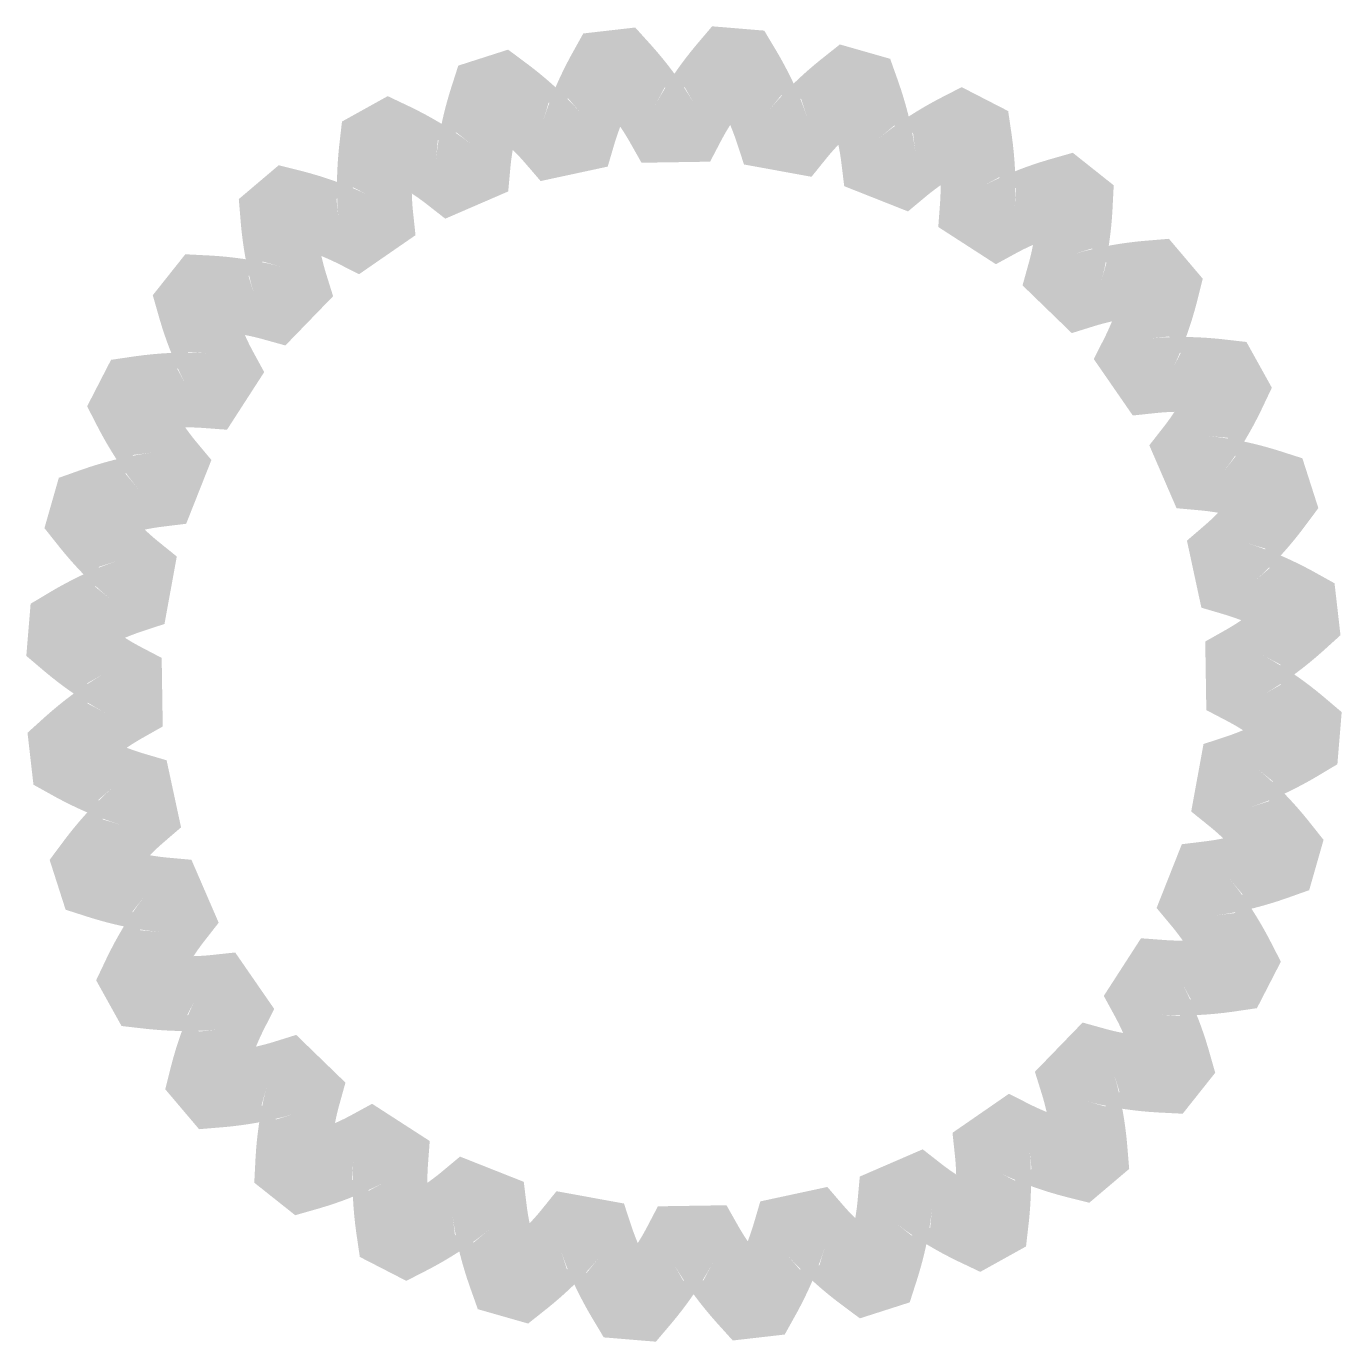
# Model space of a CAD drawing. Header units: millimetres. Extents: x -5.3 to 5.3, y -5.3 to 5.3.
import ezdxf

# ---------------------------------------------------------------- set-up
doc = ezdxf.new("R2010")
doc.units = ezdxf.units.MM
doc.linetypes.add('K5LT_BASIC', pattern=[0])

msp = doc.modelspace()

# ---------------------------------------------------------------- linework, layer by layer
at = {"color": 150, "linetype": 'K5LT_BASIC', "const_width": 0.6}
msp.add_lwpolyline([(4.48912, -0.02648), (4.50133, -0.03288), (4.51353, -0.03938), (4.52572, -0.04597), (4.55006, -0.05946), (4.57437, -0.07333), (4.59863, -0.08758), (4.64699, -0.11721), (4.69513, -0.14832), (4.74304, -0.18088), (4.79068, -0.21487), (4.83803, -0.25027), (4.88508, -0.28706), (4.9318, -0.32522), (4.96662, -0.35472), (4.95746, -0.46555), (4.91827, -0.48895), (4.86592, -0.51892), (4.81347, -0.54748), (4.76094, -0.57462), (4.70837, -0.60033), (4.65577, -0.62458), (4.60317, -0.64737), (4.5506, -0.66865), (4.52433, -0.67873), (4.49808, -0.68842), (4.47185, -0.69772), (4.45874, -0.70223), (4.44564, -0.70664), (4.43254, -0.71095), (4.39769, -0.90175), (4.40842, -0.91041), (4.41912, -0.91916), (4.42979, -0.92801), (4.45104, -0.94599), (4.47217, -0.96433), (4.49318, -0.98304), (4.53483, -1.02154), (4.57598, -1.06144), (4.61661, -1.10273), (4.65671, -1.14536), (4.69625, -1.18931), (4.73521, -1.23457), (4.7736, -1.28111), (4.80199, -1.31685), (4.77138, -1.42376), (4.72838, -1.43906), (4.67119, -1.45824), (4.61417, -1.47602), (4.55736, -1.49239), (4.50078, -1.50735), (4.44446, -1.52088), (4.38843, -1.53296), (4.33271, -1.54358), (4.30498, -1.54834), (4.27735, -1.55272), (4.2498, -1.55673), (4.23607, -1.55859), (4.22236, -1.56036), (4.20867, -1.56203), (4.13727, -1.74237), (4.1461, -1.75296), (4.15489, -1.76363), (4.16362, -1.77439), (4.18096, -1.79617), (4.19811, -1.81828), (4.21506, -1.84073), (4.24841, -1.88662), (4.28098, -1.93378), (4.31278, -1.98219), (4.34378, -2.03183), (4.37399, -2.08265), (4.40338, -2.13465), (4.43194, -2.18778), (4.45281, -2.22837), (4.40194, -2.32725), (4.35678, -2.33387), (4.29694, -2.34152), (4.23755, -2.34784), (4.17864, -2.35282), (4.12023, -2.35645), (4.06235, -2.35873), (4.00504, -2.35965), (3.94832, -2.3592), (3.9202, -2.35845), (3.89224, -2.35736), (3.86444, -2.35592), (3.85061, -2.35506), (3.83682, -2.35412), (3.82307, -2.35309), (3.71785, -2.51604), (3.72445, -2.52814), (3.73099, -2.54032), (3.73746, -2.55258), (3.75021, -2.57732), (3.76271, -2.60236), (3.77496, -2.62768), (3.79872, -2.67919), (3.82146, -2.7318), (3.8432, -2.78549), (3.86393, -2.84022), (3.88364, -2.89596), (3.90232, -2.95269), (3.91997, -3.01037), (3.93252, -3.05425), (3.86333, -3.14131), (3.81775, -3.13899), (3.75757, -3.13482), (3.69809, -3.12943), (3.63934, -3.12282), (3.58134, -3.11499), (3.52413, -3.10593), (3.46774, -3.09565), (3.4122, -3.08414), (3.38476, -3.07793), (3.35755, -3.0714), (3.33057, -3.06456), (3.31717, -3.06103), (3.30383, -3.05741), (3.29055, -3.05372), (3.15556, -3.19301), (3.15967, -3.20617), (3.1637, -3.21939), (3.16766, -3.23268), (3.17534, -3.25943), (3.18272, -3.28642), (3.18979, -3.31365), (3.20304, -3.3688), (3.21509, -3.42484), (3.22593, -3.48174), (3.23559, -3.53946), (3.24404, -3.59798), (3.2513, -3.65726), (3.25735, -3.71728), (3.2611, -3.76276), (3.17626, -3.83465), (3.13201, -3.82348), (3.0738, -3.80766), (3.01651, -3.79076), (2.96018, -3.77282), (2.90482, -3.75382), (2.85048, -3.73378), (2.79718, -3.71269), (2.74495, -3.69057), (2.71925, -3.67912), (2.69384, -3.66741), (2.66871, -3.65544), (2.65625, -3.64936), (2.64387, -3.64321), (2.63157, -3.637), (2.47201, -3.74728), (2.47347, -3.76099), (2.47484, -3.77474), (2.47613, -3.78854), (2.47845, -3.81628), (2.48042, -3.84419), (2.48204, -3.87228), (2.48428, -3.92896), (2.48516, -3.98627), (2.4847, -4.04419), (2.4829, -4.10268), (2.47978, -4.16172), (2.47533, -4.22128), (2.46956, -4.28133), (2.46437, -4.32667), (2.36713, -4.38063), (2.3259, -4.36104), (2.2719, -4.33416), (2.21901, -4.30642), (2.16726, -4.27783), (2.11668, -4.24839), (2.06729, -4.21814), (2.01912, -4.18706), (1.97221, -4.15517), (1.94924, -4.13893), (1.9266, -4.12249), (1.90429, -4.10584), (1.89326, -4.09745), (1.88232, -4.089), (1.87146, -4.08051), (1.69345, -4.15754), (1.69221, -4.17127), (1.69087, -4.18503), (1.68945, -4.19882), (1.6863, -4.22647), (1.68279, -4.25423), (1.67891, -4.2821), (1.67004, -4.33812), (1.65972, -4.3945), (1.64797, -4.45122), (1.6348, -4.50824), (1.62022, -4.56554), (1.60424, -4.62308), (1.58686, -4.68085), (1.57292, -4.72431), (1.46703, -4.75826), (1.43042, -4.73101), (1.38269, -4.69411), (1.33623, -4.65658), (1.29105, -4.61844), (1.24718, -4.57971), (1.20465, -4.54039), (1.16347, -4.50052), (1.12369, -4.46009), (1.10432, -4.43968), (1.08532, -4.41914), (1.06669, -4.39846), (1.05751, -4.38807), (1.04843, -4.37766), (1.03943, -4.36721), (0.84982, -4.40803), (0.84592, -4.42126), (0.84193, -4.43449), (0.83784, -4.44773), (0.82936, -4.47424), (0.8205, -4.50079), (0.81125, -4.52736), (0.79163, -4.58057), (0.77051, -4.63386), (0.74792, -4.6872), (0.72387, -4.74055), (0.69839, -4.7939), (0.67149, -4.84723), (0.64318, -4.9005), (0.62103, -4.9404), (0.51055, -4.95304), (0.47996, -4.91916), (0.44035, -4.87366), (0.4021, -4.82779), (0.36523, -4.78157), (0.32976, -4.73502), (0.29571, -4.68817), (0.26311, -4.64103), (0.23197, -4.59362), (0.21697, -4.56982), (0.20234, -4.54596), (0.1881, -4.52205), (0.18112, -4.51007), (0.17424, -4.49808), (0.16746, -4.48608), (-0.02648, -4.48912), (-0.03288, -4.50133), (-0.03938, -4.51353), (-0.04597, -4.52572), (-0.05946, -4.55007), (-0.07333, -4.57438), (-0.08758, -4.59864), (-0.11721, -4.647), (-0.14832, -4.69514), (-0.18088, -4.74305), (-0.21487, -4.79068), (-0.25027, -4.83804), (-0.28706, -4.88509), (-0.32522, -4.93181), (-0.35472, -4.96663), (-0.46555, -4.95747), (-0.48895, -4.91828), (-0.51892, -4.86593), (-0.54748, -4.81347), (-0.57462, -4.76095), (-0.60033, -4.70838), (-0.62458, -4.65578), (-0.64737, -4.60318), (-0.66865, -4.55061), (-0.67873, -4.52434), (-0.68842, -4.49809), (-0.69772, -4.47185), (-0.70223, -4.45875), (-0.70664, -4.44564), (-0.71095, -4.43255), (-0.90175, -4.3977), (-0.91041, -4.40843), (-0.91916, -4.41913), (-0.92801, -4.4298), (-0.94599, -4.45105), (-0.96433, -4.47218), (-0.98304, -4.49319), (-1.02154, -4.53484), (-1.06144, -4.57599), (-1.10273, -4.61662), (-1.14536, -4.65672), (-1.18931, -4.69625), (-1.23457, -4.73522), (-1.28111, -4.7736), (-1.31685, -4.80199), (-1.42376, -4.77139), (-1.43906, -4.72839), (-1.45824, -4.67119), (-1.47602, -4.61418), (-1.49239, -4.55737), (-1.50735, -4.50079), (-1.52088, -4.44447), (-1.53296, -4.38844), (-1.54358, -4.33272), (-1.54834, -4.30499), (-1.55272, -4.27735), (-1.55673, -4.24981), (-1.55859, -4.23608), (-1.56036, -4.22237), (-1.56203, -4.20868), (-1.74237, -4.13728), (-1.75296, -4.14611), (-1.76363, -4.1549), (-1.77439, -4.16363), (-1.79617, -4.18097), (-1.81828, -4.19811), (-1.84073, -4.21507), (-1.88662, -4.24842), (-1.93378, -4.28099), (-1.98219, -4.31279), (-2.03183, -4.34379), (-2.08265, -4.37399), (-2.13465, -4.40339), (-2.18778, -4.43195), (-2.22837, -4.45282), (-2.32725, -4.40195), (-2.33387, -4.35679), (-2.34152, -4.29695), (-2.34784, -4.23756), (-2.35282, -4.17865), (-2.35645, -4.12024), (-2.35873, -4.06236), (-2.35965, -4.00505), (-2.3592, -3.94833), (-2.35845, -3.92021), (-2.35736, -3.89225), (-2.35592, -3.86445), (-2.35506, -3.85061), (-2.35412, -3.83682), (-2.35309, -3.82308), (-2.51604, -3.71786), (-2.52814, -3.72446), (-2.54032, -3.73099), (-2.55258, -3.73746), (-2.57732, -3.75022), (-2.60236, -3.76272), (-2.62768, -3.77497), (-2.67919, -3.79872), (-2.7318, -3.82147), (-2.78549, -3.84321), (-2.84022, -3.86394), (-2.89596, -3.88364), (-2.95269, -3.90233), (-3.01037, -3.91998), (-3.05425, -3.93253), (-3.14131, -3.86334), (-3.13899, -3.81776), (-3.13482, -3.75758), (-3.12943, -3.6981), (-3.12282, -3.63935), (-3.11499, -3.58135), (-3.10593, -3.52414), (-3.09565, -3.46775), (-3.08414, -3.41221), (-3.07793, -3.38477), (-3.0714, -3.35756), (-3.06456, -3.33058), (-3.06103, -3.31718), (-3.05741, -3.30384), (-3.05372, -3.29055), (-3.19301, -3.15557), (-3.20617, -3.15968), (-3.21939, -3.16371), (-3.23268, -3.16767), (-3.25943, -3.17535), (-3.28642, -3.18273), (-3.31365, -3.1898), (-3.3688, -3.20305), (-3.42484, -3.2151), (-3.48174, -3.22594), (-3.53946, -3.23559), (-3.59798, -3.24405), (-3.65726, -3.25131), (-3.71728, -3.25736), (-3.76276, -3.26111), (-3.83465, -3.17627), (-3.82348, -3.13202), (-3.80766, -3.07381), (-3.79076, -3.01652), (-3.77282, -2.96019), (-3.75382, -2.90483), (-3.73378, -2.85049), (-3.71269, -2.79719), (-3.69057, -2.74496), (-3.67912, -2.71926), (-3.66741, -2.69385), (-3.65544, -2.66872), (-3.64936, -2.65626), (-3.64321, -2.64388), (-3.637, -2.63158), (-3.74728, -2.47201), (-3.76099, -2.47348), (-3.77474, -2.47485), (-3.78854, -2.47614), (-3.81628, -2.47845), (-3.84419, -2.48042), (-3.87228, -2.48205), (-3.92896, -2.48428), (-3.98627, -2.48517), (-4.04419, -2.4847), (-4.10268, -2.48291), (-4.16172, -2.47979), (-4.22128, -2.47534), (-4.28133, -2.46957), (-4.32667, -2.46437), (-4.38063, -2.36714), (-4.36104, -2.32591), (-4.33416, -2.27191), (-4.30642, -2.21902), (-4.27783, -2.16727), (-4.24839, -2.11668), (-4.21814, -2.06729), (-4.18706, -2.01913), (-4.15517, -1.97222), (-4.13893, -1.94925), (-4.12249, -1.92661), (-4.10584, -1.9043), (-4.09745, -1.89327), (-4.089, -1.88233), (-4.08051, -1.87147), (-4.15754, -1.69346), (-4.17127, -1.69222), (-4.18503, -1.69088), (-4.19882, -1.68945), (-4.22647, -1.68631), (-4.25423, -1.6828), (-4.2821, -1.67892), (-4.33812, -1.67005), (-4.3945, -1.65973), (-4.45122, -1.64798), (-4.50824, -1.63481), (-4.56554, -1.62023), (-4.62308, -1.60424), (-4.68085, -1.58687), (-4.72431, -1.57293), (-4.75826, -1.46703), (-4.73101, -1.43042), (-4.69411, -1.3827), (-4.65658, -1.33624), (-4.61844, -1.29106), (-4.57971, -1.24719), (-4.54039, -1.20466), (-4.50052, -1.16348), (-4.46009, -1.12369), (-4.43968, -1.10433), (-4.41914, -1.08533), (-4.39846, -1.0667), (-4.38807, -1.05752), (-4.37766, -1.04843), (-4.36721, -1.03944), (-4.40803, -0.84982), (-4.42126, -0.84593), (-4.43449, -0.84194), (-4.44773, -0.83784), (-4.47424, -0.82937), (-4.50079, -0.82051), (-4.52736, -0.81126), (-4.58057, -0.79164), (-4.63386, -0.77052), (-4.6872, -0.74793), (-4.74055, -0.72388), (-4.7939, -0.6984), (-4.84723, -0.6715), (-4.9005, -0.64319), (-4.9404, -0.62104), (-4.95304, -0.51056), (-4.91916, -0.47997), (-4.87366, -0.44036), (-4.82779, -0.40211), (-4.78157, -0.36524), (-4.73502, -0.32977), (-4.68817, -0.29572), (-4.64103, -0.26312), (-4.59362, -0.23198), (-4.56982, -0.21698), (-4.54596, -0.20235), (-4.52205, -0.18811), (-4.51007, -0.18113), (-4.49808, -0.17425), (-4.48608, -0.16747), (-4.48912, 0.02647), (-4.50133, 0.03287), (-4.51353, 0.03937), (-4.52572, 0.04596), (-4.55007, 0.05945), (-4.57438, 0.07332), (-4.59864, 0.08757), (-4.647, 0.1172), (-4.69514, 0.14831), (-4.74305, 0.18087), (-4.79068, 0.21486), (-4.83804, 0.25026), (-4.88509, 0.28705), (-4.93181, 0.32521), (-4.96663, 0.35472), (-4.95747, 0.46554), (-4.91828, 0.48894), (-4.86593, 0.51891), (-4.81347, 0.54747), (-4.76095, 0.57461), (-4.70838, 0.60032), (-4.65578, 0.62457), (-4.60318, 0.64736), (-4.55061, 0.66864), (-4.52434, 0.67872), (-4.49809, 0.68841), (-4.47185, 0.69772), (-4.45875, 0.70222), (-4.44564, 0.70663), (-4.43255, 0.71094), (-4.3977, 0.90174), (-4.40843, 0.9104), (-4.41913, 0.91916), (-4.4298, 0.928), (-4.45105, 0.94598), (-4.47218, 0.96433), (-4.49319, 0.98304), (-4.53484, 1.02153), (-4.57599, 1.06144), (-4.61662, 1.10272), (-4.65672, 1.14535), (-4.69625, 1.1893), (-4.73522, 1.23456), (-4.7736, 1.28111), (-4.80199, 1.31684), (-4.77139, 1.42375), (-4.72839, 1.43905), (-4.67119, 1.45823), (-4.61418, 1.47601), (-4.55737, 1.49239), (-4.50079, 1.50734), (-4.44447, 1.52087), (-4.38844, 1.53295), (-4.33272, 1.54357), (-4.30499, 1.54833), (-4.27735, 1.55272), (-4.24981, 1.55672), (-4.23608, 1.55859), (-4.22237, 1.56035), (-4.20868, 1.56202), (-4.13728, 1.74237), (-4.14611, 1.75295), (-4.1549, 1.76362), (-4.16363, 1.77438), (-4.18097, 1.79616), (-4.19811, 1.81827), (-4.21507, 1.84072), (-4.24842, 1.88661), (-4.28099, 1.93377), (-4.31279, 1.98219), (-4.34379, 2.03182), (-4.37399, 2.08265), (-4.40339, 2.13464), (-4.43195, 2.18777), (-4.45282, 2.22836), (-4.40195, 2.32725), (-4.35679, 2.33386), (-4.29695, 2.34151), (-4.23756, 2.34783), (-4.17865, 2.35281), (-4.12024, 2.35644), (-4.06236, 2.35872), (-4.00505, 2.35964), (-3.94833, 2.35919), (-3.92021, 2.35844), (-3.89225, 2.35735), (-3.86445, 2.35591), (-3.85061, 2.35505), (-3.83682, 2.35411), (-3.82308, 2.35308), (-3.71786, 2.51603), (-3.72446, 2.52813), (-3.73099, 2.54031), (-3.73746, 2.55257), (-3.75022, 2.57731), (-3.76272, 2.60235), (-3.77497, 2.62767), (-3.79872, 2.67918), (-3.82147, 2.73179), (-3.84321, 2.78548), (-3.86394, 2.84021), (-3.88364, 2.89595), (-3.90233, 2.95268), (-3.91998, 3.01036), (-3.93253, 3.05424), (-3.86334, 3.1413), (-3.81776, 3.13898), (-3.75758, 3.13482), (-3.6981, 3.12942), (-3.63935, 3.12281), (-3.58135, 3.11498), (-3.52414, 3.10592), (-3.46775, 3.09564), (-3.41221, 3.08414), (-3.38477, 3.07792), (-3.35756, 3.07139), (-3.33058, 3.06456), (-3.31718, 3.06102), (-3.30384, 3.0574), (-3.29055, 3.05371), (-3.15557, 3.193), (-3.15968, 3.20616), (-3.16371, 3.21938), (-3.16767, 3.23267), (-3.17535, 3.25942), (-3.18273, 3.28641), (-3.1898, 3.31364), (-3.20305, 3.36879), (-3.2151, 3.42483), (-3.22594, 3.48173), (-3.23559, 3.53945), (-3.24405, 3.59797), (-3.25131, 3.65725), (-3.25736, 3.71727), (-3.26111, 3.76275), (-3.17627, 3.83464), (-3.13202, 3.82348), (-3.07381, 3.80765), (-3.01652, 3.79076), (-2.96019, 3.77281), (-2.90483, 3.75381), (-2.85049, 3.73377), (-2.79719, 3.71269), (-2.74496, 3.69056), (-2.71926, 3.67911), (-2.69385, 3.6674), (-2.66872, 3.65543), (-2.65626, 3.64935), (-2.64388, 3.6432), (-2.63158, 3.63699), (-2.47201, 3.74727), (-2.47348, 3.76098), (-2.47485, 3.77473), (-2.47614, 3.78853), (-2.47845, 3.81627), (-2.48042, 3.84418), (-2.48205, 3.87227), (-2.48428, 3.92895), (-2.48517, 3.98626), (-2.4847, 4.04418), (-2.48291, 4.10267), (-2.47979, 4.16171), (-2.47534, 4.22127), (-2.46957, 4.28132), (-2.46437, 4.32667), (-2.36714, 4.38062), (-2.32591, 4.36103), (-2.27191, 4.33415), (-2.21902, 4.30641), (-2.16727, 4.27782), (-2.11668, 4.24839), (-2.06729, 4.21813), (-2.01913, 4.18705), (-1.97222, 4.15517), (-1.94925, 4.13892), (-1.92661, 4.12248), (-1.9043, 4.10584), (-1.89327, 4.09744), (-1.88233, 4.08899), (-1.87147, 4.0805), (-1.69346, 4.15753), (-1.69222, 4.17126), (-1.69088, 4.18502), (-1.68945, 4.19881), (-1.68631, 4.22646), (-1.6828, 4.25423), (-1.67892, 4.28209), (-1.67005, 4.33811), (-1.65973, 4.3945), (-1.64798, 4.45121), (-1.63481, 4.50823), (-1.62023, 4.56553), (-1.60424, 4.62308), (-1.58687, 4.68085), (-1.57293, 4.7243), (-1.46703, 4.75825), (-1.43042, 4.731), (-1.3827, 4.6941), (-1.33624, 4.65657), (-1.29106, 4.61843), (-1.24719, 4.5797), (-1.20466, 4.54039), (-1.16348, 4.50051), (-1.12369, 4.46009), (-1.10433, 4.43967), (-1.08533, 4.41913), (-1.0667, 4.39845), (-1.05752, 4.38807), (-1.04843, 4.37765), (-1.03944, 4.3672), (-0.84982, 4.40802), (-0.84593, 4.42125), (-0.84194, 4.43448), (-0.83784, 4.44772), (-0.82937, 4.47424), (-0.82051, 4.50078), (-0.81126, 4.52735), (-0.79164, 4.58057), (-0.77052, 4.63385), (-0.74793, 4.68719), (-0.72388, 4.74054), (-0.6984, 4.79389), (-0.6715, 4.84722), (-0.64319, 4.90049), (-0.62104, 4.94039), (-0.51056, 4.95303), (-0.47997, 4.91916), (-0.44036, 4.87365), (-0.40211, 4.82778), (-0.36524, 4.78156), (-0.32977, 4.73502), (-0.29572, 4.68816), (-0.26312, 4.64102), (-0.23198, 4.59361), (-0.21698, 4.56981), (-0.20235, 4.54595), (-0.18811, 4.52204), (-0.18113, 4.51006), (-0.17425, 4.49807), (-0.16747, 4.48607), (0.02647, 4.48912), (0.03287, 4.50133), (0.03937, 4.51353), (0.04596, 4.52572), (0.05945, 4.55006), (0.07332, 4.57437), (0.08757, 4.59863), (0.1172, 4.64699), (0.14831, 4.69513), (0.18087, 4.74304), (0.21486, 4.79068), (0.25026, 4.83803), (0.28705, 4.88508), (0.32521, 4.9318), (0.35472, 4.96662), (0.46554, 4.95746), (0.48894, 4.91827), (0.51891, 4.86592), (0.54747, 4.81347), (0.57461, 4.76094), (0.60032, 4.70837), (0.62457, 4.65577), (0.64736, 4.60317), (0.66864, 4.5506), (0.67872, 4.52433), (0.68841, 4.49808), (0.69772, 4.47185), (0.70222, 4.45874), (0.70663, 4.44564), (0.71094, 4.43254), (0.90174, 4.39769), (0.9104, 4.40842), (0.91916, 4.41912), (0.928, 4.42979), (0.94598, 4.45104), (0.96433, 4.47217), (0.98304, 4.49318), (1.02153, 4.53483), (1.06144, 4.57598), (1.10272, 4.61661), (1.14535, 4.65671), (1.1893, 4.69625), (1.23456, 4.73521), (1.28111, 4.7736), (1.31684, 4.80199), (1.42375, 4.77138), (1.43905, 4.72838), (1.45823, 4.67119), (1.47601, 4.61417), (1.49239, 4.55736), (1.50734, 4.50078), (1.52087, 4.44446), (1.53295, 4.38843), (1.54357, 4.33271), (1.54833, 4.30498), (1.55272, 4.27735), (1.55672, 4.2498), (1.55859, 4.23607), (1.56035, 4.22236), (1.56202, 4.20867), (1.74237, 4.13727), (1.75295, 4.1461), (1.76362, 4.15489), (1.77438, 4.16362), (1.79616, 4.18096), (1.81827, 4.19811), (1.84072, 4.21506), (1.88661, 4.24841), (1.93377, 4.28098), (1.98219, 4.31278), (2.03182, 4.34378), (2.08265, 4.37399), (2.13464, 4.40338), (2.18777, 4.43194), (2.22836, 4.45281), (2.32725, 4.40194), (2.33386, 4.35678), (2.34151, 4.29694), (2.34783, 4.23755), (2.35281, 4.17864), (2.35644, 4.12023), (2.35872, 4.06235), (2.35964, 4.00504), (2.35919, 3.94832), (2.35844, 3.9202), (2.35735, 3.89224), (2.35591, 3.86444), (2.35505, 3.85061), (2.35411, 3.83682), (2.35308, 3.82307), (2.51603, 3.71785), (2.52813, 3.72445), (2.54031, 3.73099), (2.55257, 3.73746), (2.57731, 3.75021), (2.60235, 3.76271), (2.62767, 3.77496), (2.67918, 3.79872), (2.73179, 3.82146), (2.78548, 3.8432), (2.84021, 3.86393), (2.89595, 3.88364), (2.95268, 3.90232), (3.01036, 3.91997), (3.05424, 3.93252), (3.1413, 3.86333), (3.13898, 3.81775), (3.13482, 3.75757), (3.12942, 3.69809), (3.12281, 3.63934), (3.11498, 3.58134), (3.10592, 3.52413), (3.09564, 3.46774), (3.08414, 3.4122), (3.07792, 3.38476), (3.07139, 3.35755), (3.06456, 3.33057), (3.06102, 3.31717), (3.0574, 3.30383), (3.05371, 3.29055), (3.193, 3.15556), (3.20616, 3.15967), (3.21938, 3.1637), (3.23267, 3.16766), (3.25942, 3.17534), (3.28641, 3.18272), (3.31364, 3.18979), (3.36879, 3.20304), (3.42483, 3.21509), (3.48173, 3.22593), (3.53945, 3.23559), (3.59797, 3.24404), (3.65725, 3.2513), (3.71727, 3.25735), (3.76275, 3.2611), (3.83464, 3.17626), (3.82348, 3.13201), (3.80765, 3.0738), (3.79076, 3.01651), (3.77281, 2.96018), (3.75381, 2.90482), (3.73377, 2.85048), (3.71269, 2.79718), (3.69056, 2.74495), (3.67911, 2.71925), (3.6674, 2.69384), (3.65543, 2.66871), (3.64935, 2.65625), (3.6432, 2.64387), (3.63699, 2.63157), (3.74727, 2.47201), (3.76098, 2.47347), (3.77473, 2.47484), (3.78853, 2.47613), (3.81627, 2.47845), (3.84418, 2.48042), (3.87227, 2.48204), (3.92895, 2.48428), (3.98626, 2.48516), (4.04418, 2.4847), (4.10267, 2.4829), (4.16171, 2.47978), (4.22127, 2.47533), (4.28132, 2.46956), (4.32667, 2.46437), (4.38062, 2.36713), (4.36103, 2.3259), (4.33415, 2.2719), (4.30641, 2.21901), (4.27782, 2.16726), (4.24839, 2.11668), (4.21813, 2.06729), (4.18705, 2.01912), (4.15517, 1.97221), (4.13892, 1.94924), (4.12248, 1.9266), (4.10584, 1.90429), (4.09744, 1.89326), (4.08899, 1.88232), (4.0805, 1.87146), (4.15753, 1.69345), (4.17126, 1.69221), (4.18502, 1.69087), (4.19881, 1.68945), (4.22646, 1.6863), (4.25423, 1.68279), (4.28209, 1.67891), (4.33811, 1.67004), (4.3945, 1.65972), (4.45121, 1.64797), (4.50823, 1.6348), (4.56553, 1.62022), (4.62308, 1.60424), (4.68085, 1.58686), (4.7243, 1.57292), (4.75825, 1.46703), (4.731, 1.43042), (4.6941, 1.38269), (4.65657, 1.33623), (4.61843, 1.29105), (4.5797, 1.24718), (4.54039, 1.20465), (4.50051, 1.16347), (4.46009, 1.12369), (4.43967, 1.10432), (4.41913, 1.08532), (4.39845, 1.06669), (4.38807, 1.05751), (4.37765, 1.04843), (4.3672, 1.03943), (4.40802, 0.84982), (4.42125, 0.84592), (4.43448, 0.84193), (4.44772, 0.83784), (4.47424, 0.82936), (4.50078, 0.8205), (4.52735, 0.81125), (4.58057, 0.79163), (4.63385, 0.77051), (4.68719, 0.74792), (4.74054, 0.72387), (4.79389, 0.69839), (4.84722, 0.67149), (4.90049, 0.64318), (4.94039, 0.62103), (4.95303, 0.51055), (4.91916, 0.47996), (4.87365, 0.44035), (4.82778, 0.4021), (4.78156, 0.36523), (4.73502, 0.32976), (4.68816, 0.29571), (4.64102, 0.26311), (4.59361, 0.23197), (4.56981, 0.21697), (4.54595, 0.20234), (4.52204, 0.1881), (4.51006, 0.18112), (4.49807, 0.17424), (4.48607, 0.16746)], close=True, dxfattribs=at)

doc.saveas('drawing.dxf')
